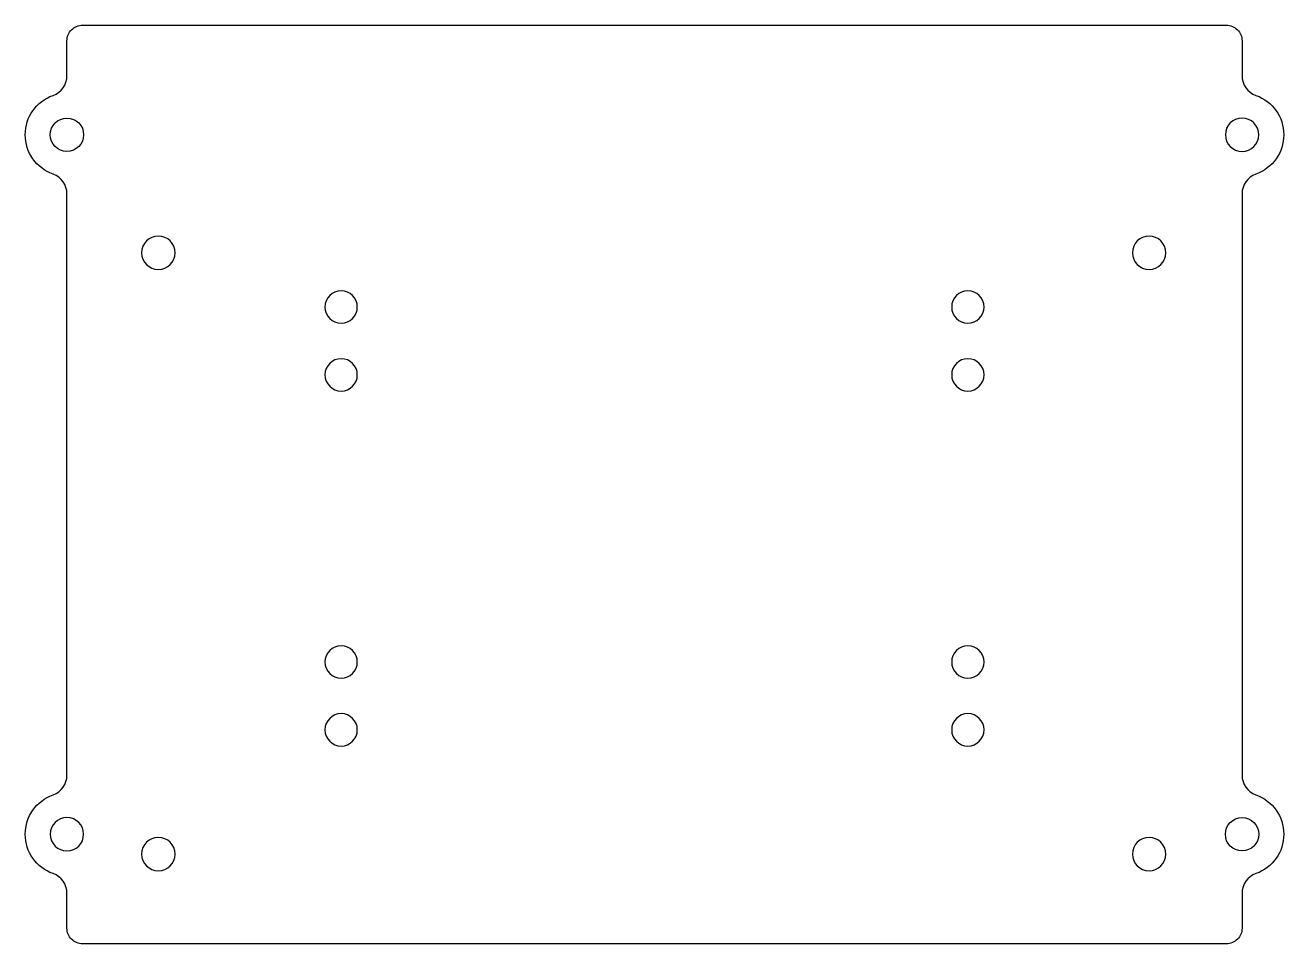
# Model space of a CAD drawing. Header units: millimetres. Extents: x -6 to 115, y 0 to 88.
import ezdxf

# ---------------------------------------------------------------- set-up
doc = ezdxf.new("R2010")
doc.units = ezdxf.units.MM

msp = doc.modelspace()

# ---------------------------------------------------------------- linework, layer by layer
at = {"layer": 'INTERIOR_PROFILES'}
for centre in [(-1.5, 77.5), (111, 10.5)]:
    msp.add_circle(centre, 1.6, dxfattribs=at)
at = {"layer": 'INTERIOR_PROFILES', "extrusion": (0, 0, -1)}
for centre, radius in [((-111, 77.5), 1.6), ((-7.25, 66.2), 1.6), ((-102.1, 66.2), 1.6), ((-24.75, 61), 1.55), ((-84.75, 61), 1.55), ((-24.75, 54.5), 1.55), ((-84.75, 54.5), 1.55), ((-24.75, 27), 1.55), ((-84.75, 27), 1.55), ((-24.75, 20.5), 1.55), ((-84.75, 20.5), 1.55), ((1.5, 10.5), 1.6), ((-7.25, 8.6), 1.6), ((-102.1, 8.6), 1.6)]:
    msp.add_circle(centre, radius, dxfattribs=at)
at = {"layer": 'OUTER_PROFILES'}
msp.add_lwpolyline([(111, 4.84), (111, 1.5, -0.414214), (109.5, 0), (0, 0, -0.414214), (-1.5, 1.5), (-1.5, 4.84, 0.317837), (-2.83, 6.73, -0.707107), (-2.83, 14.27, 0.317837), (-1.5, 16.16), (-1.5, 71.84, 0.317837), (-2.83, 73.73, -0.707107), (-2.83, 81.27, 0.317837), (-1.5, 83.16), (-1.5, 86.5, -0.414214), (0, 88), (109.5, 88, -0.414214), (111, 86.5), (111, 83.16, 0.317837), (112.33, 81.27, -0.707107), (112.33, 73.73, 0.317837), (111, 71.84), (111, 16.16, 0.317837), (112.33, 14.27, -0.707107), (112.33, 6.73, 0.317837)], format="xyb", close=True, dxfattribs=at)

doc.saveas('drawing.dxf')
